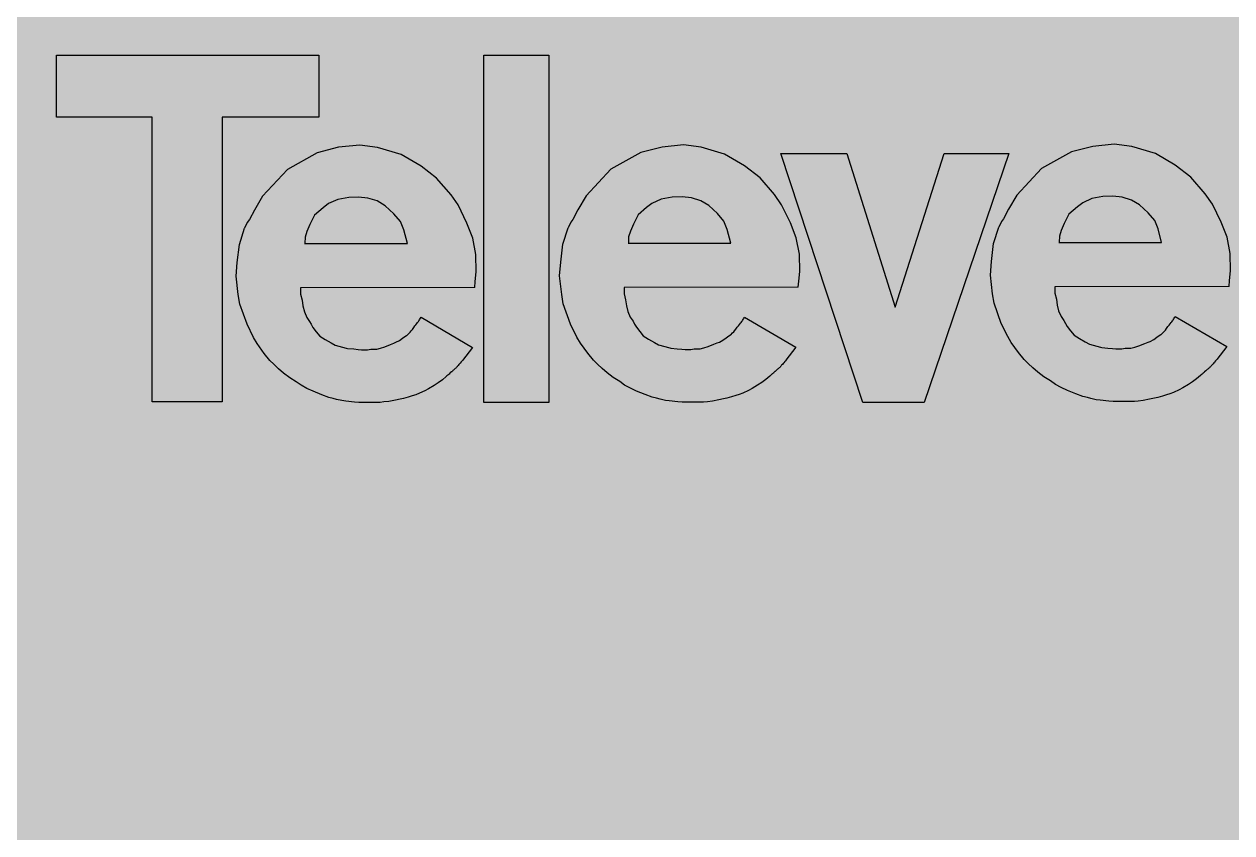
# Model space of a CAD drawing. Header units: millimetres. Extents: x 8076 to 10926, y 4783 to 8520.
# Drawn here: x 8582.6 to 8720.6, y 6183.9 to 6276.4 of the extents above; entities that cross this region are included whole.
import ezdxf

# ---------------------------------------------------------------- set-up
doc = ezdxf.new("R2010")
doc.units = ezdxf.units.MM

# ---------------------------------------------------------------- blocks, each defined once
blk = doc.blocks.new('747701')
at = {"linetype": 'Continuous', "true_color": 0xffa200}
h = blk.add_hatch(color=40, dxfattribs=at)
h.dxf.hatch_style = 1
edge = h.paths.add_edge_path(flags=17)
edge.add_spline(control_points=[(22.29795847482672, 111.4097741576305), (20.91423759124005, 111.3940860716521), (19.53085281884152, 111.371563397779), (15.48228544449114, 111.2815135533803), (12.8176566789524, 111.1888294176011), (8.823850627602383, 110.964291295984), (7.493105082818261, 110.875192285596), (4.833087134691709, 110.662576999849), (3.503082760777829, 110.5355835707682), (0.8540780294209753, 110.2656547433747), (-0.4648784410514963, 110.1282902816363), (-2.879016672417492, 109.8709904969851), (-3.973637219176226, 109.7514877577295), (-5.620476504653197, 109.5646850483265), (-6.170240891461731, 109.5011593613435), (-6.996654465476695, 109.4035797495342), (-7.272420148923743, 109.3706713647778), (-7.717323095544232, 109.316974796619), (-7.88523707706463, 109.2971910555618), (-8.05486476093985, 109.2763341873439)], knot_values=[7.241987234717627, 7.241987234717627, 7.241987234717627, 7.241987234717627, 11.38643229339518, 11.38643229339518, 19.36972215599192, 19.36972215599192, 23.36136708729029, 23.36136708729029, 27.35301201858866, 27.35301201858866, 31.34465694988703, 31.34465694988703, 34.65383162392254, 34.65383162392254, 36.30841896094029, 36.30841896094029, 37.13571262944916, 37.13571262944916, 37.64148139563903, 37.64148139563903, 37.64148139563903, 37.64148139563903], degree=3, periodic=0)
edge.add_line((-8.054864760910691, 109.2763341873472), (-7.402769525173298, 89.71348674261264))
edge.add_arc((24.81582937197177, -167.7279219061409), 259.4496425165193, 90.55604486067841, 97.13343596049862, ccw=False)
edge.add_line((22.29795847482671, 91.7095027806127), (22.29795847482671, 111.4097741576305))
edge = h.paths.add_edge_path()
edge.add_spline(control_points=[(-8.05486476093985, 109.2763341873439), (-8.145777140272306, 109.2651558969152), (-8.237181772157957, 109.2536693559999), (-8.329478545117446, 109.2416186908548)], knot_values=[6.970919205750215, 6.970919205750215, 6.970919205750215, 6.970919205750215, 7.241987234717623, 7.241987234717623, 7.241987234717623, 7.241987234717623], degree=3, periodic=0)
edge.add_spline(control_points=[(-8.329478545117446, 109.2416186908548), (-8.346658758518924, 109.239375568022), (-8.363869883244544, 109.2371128991471), (-8.516330826708717, 109.2169210748208), (-8.653348930529473, 109.1970693428717), (-8.79145377554189, 109.1727352810227)], knot_values=[6.524826181526256, 6.524826181526256, 6.524826181526256, 6.524826181526256, 6.575283054877857, 6.575283054877857, 6.970919205750216, 6.970919205750216, 6.970919205750216, 6.970919205750216], degree=3, periodic=0)
edge.add_spline(control_points=[(-8.79145377554189, 109.1727352810227), (-8.886706061722958, 109.1559518363652), (-8.982475310492688, 109.1370361481836), (-9.093119315807439, 109.1118311418843), (-9.107728581147546, 109.1084292335008), (-9.12235103770977, 109.1049483400502)], knot_values=[6.210496283883717, 6.210496283883717, 6.210496283883717, 6.210496283883717, 6.483370474959942, 6.483370474959942, 6.524826181526256, 6.524826181526256, 6.524826181526256, 6.524826181526256], degree=3, periodic=0)
edge.add_spline(control_points=[(-9.12235103770977, 109.1049483400502), (-9.237473234896315, 109.0775433619267), (-9.353413072767006, 109.0452425975263), (-9.468374211196137, 109.0074293967123)], knot_values=[5.884116649550291, 5.884116649550291, 5.884116649550291, 5.884116649550291, 6.210496283883716, 6.210496283883716, 6.210496283883716, 6.210496283883716], degree=3, periodic=0)
edge.add_spline(control_points=[(-9.468374211196137, 109.0074293967123), (-9.46837486436878, 109.0074291818697), (-9.468375517541393, 109.007428967027), (-9.468376170713974, 109.007428752184)], knot_values=[5.88411479516496, 5.88411479516496, 5.88411479516496, 5.88411479516496, 5.884116649550291, 5.884116649550291, 5.884116649550291, 5.884116649550291], degree=3, periodic=0)
edge.add_spline(control_points=[(-9.468376170713974, 109.007428752184), (-9.548472816938474, 108.9810831895022), (-9.628094368113006, 108.952061722967), (-9.706633279133948, 108.9201557936503)], knot_values=[5.656716937138535, 5.656716937138535, 5.656716937138535, 5.656716937138535, 5.884114795164959, 5.884114795164959, 5.884114795164959, 5.884114795164959], degree=3, periodic=0)
edge.add_spline(control_points=[(-9.706633279133948, 108.9201557936503), (-9.731941175277957, 108.9098746230174), (-9.757136655851934, 108.8992939451783), (-9.94796629848377, 108.816398232014), (-10.10783832112002, 108.7327480513274), (-10.26134263636608, 108.6397315754955)], knot_values=[5.098793152769496, 5.098793152769496, 5.098793152769496, 5.098793152769496, 5.172068441406588, 5.172068441406588, 5.656716937138535, 5.656716937138535, 5.656716937138535, 5.656716937138535], degree=3, periodic=0)
edge.add_spline(control_points=[(-10.26134263636608, 108.6397315754955), (-10.33293535289665, 108.5963497189253), (-10.4031429742903, 108.5509305184475), (-10.47191753330476, 108.5037048029832)], knot_values=[4.872758449339228, 4.872758449339228, 4.872758449339228, 4.872758449339228, 5.098793152769498, 5.098793152769498, 5.098793152769498, 5.098793152769498], degree=3, periodic=0)
edge.add_spline(control_points=[(-10.47191753330476, 108.5037048029832), (-10.54134621582446, 108.4560299177826), (-10.6093144462539, 108.4065139901916), (-10.70553262307636, 108.3325034492225), (-10.73497716225608, 108.3093044788912), (-10.76410907682256, 108.2858075793742)], knot_values=[4.542394018582452, 4.542394018582452, 4.542394018582452, 4.542394018582452, 4.770578566586527, 4.770578566586527, 4.872758449339227, 4.872758449339227, 4.872758449339227, 4.872758449339227], degree=3, periodic=0)
edge.add_spline(control_points=[(-10.76410907682256, 108.2858075793742), (-10.86163883863981, 108.2071430958536), (-10.95566463804004, 108.1251393593586), (-11.04628342318666, 108.0401713080915)], knot_values=[4.200309408776225, 4.200309408776225, 4.200309408776225, 4.200309408776225, 4.542394018582452, 4.542394018582452, 4.542394018582452, 4.542394018582452], degree=3, periodic=0)
edge.add_spline(control_points=[(-11.04628342318666, 108.0401713080915), (-11.13385327075969, 107.9580620711821), (-11.21824151035668, 107.8731846370125), (-11.29953563001226, 107.7858773575977)], knot_values=[3.869734494432131, 3.869734494432131, 3.869734494432131, 3.869734494432131, 4.200309408776225, 4.200309408776225, 4.200309408776225, 4.200309408776225], degree=3, periodic=0)
edge.add_spline(control_points=[(-11.29953563001226, 107.7858773575977), (-11.40929498930576, 107.667999322989), (-11.51341405116614, 107.5456919029139), (-11.61317031865544, 107.4184328304636), (-11.61423187683144, 107.4170773834051), (-11.61529281629832, 107.4157215097168)], knot_values=[3.4186048478958, 3.4186048478958, 3.4186048478958, 3.4186048478958, 3.864930989941936, 3.864930989941936, 3.869734494432131, 3.869734494432131, 3.869734494432131, 3.869734494432131], degree=3, periodic=0)
edge.add_spline(control_points=[(-11.61529281629832, 107.4157215097168), (-11.68968090375233, 107.3206540212779), (-11.76102732118503, 107.2234891543337), (-11.82948187540113, 107.1245027943151)], knot_values=[3.081805696522451, 3.081805696522451, 3.081805696522451, 3.081805696522451, 3.4186048478958, 3.4186048478958, 3.4186048478958, 3.4186048478958], degree=3, periodic=0)
edge.add_spline(control_points=[(-11.82948187540113, 107.1245027943151), (-11.91494160175569, 107.0009266884314), (-11.99589423998544, 106.8745117104468), (-12.0726312702472, 106.7457946525903)], knot_values=[2.661340416419136, 2.661340416419136, 2.661340416419136, 2.661340416419136, 3.081805696522451, 3.081805696522451, 3.081805696522451, 3.081805696522451], degree=3, periodic=0)
edge.add_spline(control_points=[(-12.0726312702472, 106.7457946525903), (-12.0909480232254, 106.715070521818), (-12.10902459046444, 106.6842152292395), (-12.17402734458796, 106.5713401543555), (-12.21986885042655, 106.4883173896415), (-12.26403605126925, 106.4040648752974)], knot_values=[2.295659635169941, 2.295659635169941, 2.295659635169941, 2.295659635169941, 2.396022636517375, 2.396022636517375, 2.661340416419135, 2.661340416419135, 2.661340416419135, 2.661340416419135], degree=3, periodic=0)
edge.add_spline(control_points=[(-12.26403605126925, 106.4040648752974), (-12.32218419534215, 106.2931425789075), (-12.37743027841752, 106.1800887661886), (-12.42896785081744, 106.0646686106122)], knot_values=[1.946356618531548, 1.946356618531548, 1.946356618531548, 1.946356618531548, 2.295659635169942, 2.295659635169942, 2.295659635169942, 2.295659635169942], degree=3, periodic=0)
edge.add_spline(control_points=[(-12.42896785081744, 106.0646686106122), (-12.46553075598354, 105.9827847343238), (-12.50022713959408, 105.8997098597242), (-12.54262899235962, 105.789802819314), (-12.55228408951916, 105.764135981869), (-12.56172309944584, 105.7383602400345)], knot_values=[1.623461906240871, 1.623461906240871, 1.623461906240871, 1.623461906240871, 1.87127204701501, 1.87127204701501, 1.946356618531548, 1.946356618531548, 1.946356618531548, 1.946356618531548], degree=3, periodic=0)
edge.add_spline(control_points=[(-12.56172309944584, 105.7383602400345), (-12.5951108438089, 105.6471860717879), (-12.62579493871845, 105.5546493089594), (-12.65327807792166, 105.4607771455716)], knot_values=[1.357872135822327, 1.357872135822327, 1.357872135822327, 1.357872135822327, 1.623461906240871, 1.623461906240871, 1.623461906240871, 1.623461906240871], degree=3, periodic=0)
edge.add_spline(control_points=[(-12.65327807792166, 105.4607771455716), (-12.67756720446334, 105.3778145393565), (-12.69935615383968, 105.2938088890348), (-12.72293416038769, 105.1879875644776), (-12.72736838891973, 105.1671602739518), (-12.73161293511814, 105.1463085415142)], knot_values=[1.065754139086438, 1.065754139086438, 1.065754139086438, 1.065754139086438, 1.300477818000097, 1.300477818000097, 1.357872135822327, 1.357872135822327, 1.357872135822327, 1.357872135822327], degree=3, periodic=0)
edge.add_spline(control_points=[(-12.73161293511814, 105.1463085415142), (-12.75416982513656, 105.0354956976196), (-12.77136970094529, 104.9239925645115), (-12.78450526935951, 104.8135171166205)], knot_values=[0.7607421886258994, 0.7607421886258994, 0.7607421886258994, 0.7607421886258994, 1.065754139086437, 1.065754139086437, 1.065754139086437, 1.065754139086437], degree=3, periodic=0)
edge.add_spline(control_points=[(-12.78450526935951, 104.8135171166205), (-12.79367791893364, 104.7363714204395), (-12.80086868369074, 104.6597268560702), (-12.81054684122227, 104.5302778059246), (-12.81387234366926, 104.4767471361075), (-12.81668866574126, 104.4236045942256)], knot_values=[0.395838121016814, 0.395838121016814, 0.395838121016814, 0.395838121016814, 0.6088298735827877, 0.6088298735827877, 0.7607421886258994, 0.7607421886258994, 0.7607421886258994, 0.7607421886258994], degree=3, periodic=0)
edge.add_spline(control_points=[(-12.81668866574126, 104.4236045942256), (-12.82402715990375, 104.2851310022812), (-12.8279084825583, 104.1492926745862), (-12.83177206084986, 104.016588203907)], knot_values=[0, 0, 0, 0, 0.3958381210168141, 0.3958381210168141, 0.3958381210168141, 0.3958381210168141], degree=3, periodic=0)
edge.add_spline(control_points=[(-12.83177206084986, 104.016588203907), (-12.8384957479584, 103.7856459862467), (-12.84041741301712, 103.3662294266128), (-13.07145748717346, 103.3662294266128)], knot_values=[0, 0, 0, 0, 0.6931202224690433, 0.6931202224690433, 0.6931202224690433, 0.6931202224690433], degree=3, periodic=0)
edge.add_line((-13.07145748717346, 103.3662294266128), (-43.02668471144034, 103.3662294266128))
edge.add_arc((-43.02668471143946, 103.8662294266128), 0.4999999999999982, 192.1588679799958, 269.99999999989905, ccw=False)
edge.add_arc((-55.78956961683321, 101.1163851869289), 12.5557602019511, 12.15886798001655, 88.16270613430257)
edge.add_line((-55.38701522117344, 113.6656905146128), (-55.38701522117344, 83.16655081861272))
edge.add_line((-55.38701522117344, 83.16655081861272), (-55.38701522117344, 52.66741112261268))
edge.add_arc((-55.78956961683409, 65.21671645029649), 12.5557602019511, 271.8372938657015, 347.8411320199844)
edge.add_arc((-43.02668471144034, 62.46687221061263), 0.5000000000000026, 90, 167.8411320199826, ccw=False)
edge.add_line((-43.02668471144034, 62.96687221061263), (-13.08194114517323, 62.96687221061266))
edge.add_arc((-13.08194114517323, 62.71687221061266), 0.25, 0, 90, ccw=False)
edge.add_line((-12.83194114517323, 62.71687221061266), (-12.83194114517346, 18.09641157156534))
edge.add_arc((-11.03552543792102, 17.89681289109006), 1.807470339040378, 173.6599048115054, 263.6601078271161)
edge.add_line((-11.23511775317173, 16.10039647661273), (55.59152213282675, 16.10039647661269))
edge.add_line((55.59152213282675, 16.10039647661269), (55.59152213282675, 16.3399241346127))
edge.add_line((55.59152213282675, 16.3399241346127), (-11.23511775317242, 16.33992413461274))
edge.add_arc((-10.85705256742563, 17.88051863153406), 1.586305357936487, 186.6355978174924, 256.2119651503275, ccw=False)
edge.add_line((-12.43273152517327, 17.69721421061271), (-11.95368752517356, 17.69721421061271))
edge.add_line((-11.95368752517356, 17.69721421061271), (-11.87384182917343, 17.61737417261273))
edge.add_line((-11.87384182917343, 17.61737417261273), (-11.71416552517327, 17.61737417261273))
edge.add_line((-11.71416552517327, 17.61737417261273), (-11.63432548717332, 17.53752847661272))
edge.add_line((-11.63432548717332, 17.53752847661272), (-10.75607752517339, 17.53752847661274))
edge.add_line((-10.75607752517339, 17.53752847661274), (-10.67623748717324, 17.45768843861272))
edge.add_line((-10.67623748717324, 17.45768843861272), (-8.839907183173375, 17.45768843861271))
edge.add_line((-8.839907183173375, 17.45768843861271), (-8.680221449173379, 17.37784651461274))
edge.add_line((-8.680221449173379, 17.37784651461274), (-7.801973487173198, 17.37784651461274))
edge.add_line((-7.801973487173198, 17.37784651461274), (-7.402769525161215, 89.71348674225023))
edge.add_line((-7.402769525161215, 89.71348674225023), (-8.054864760910702, 109.2763341873476))
edge = h.paths.add_edge_path()
edge.add_spline(control_points=[(56.38992439882667, 109.3306468956756), (56.29175171671123, 109.3500409222981), (56.19359386985288, 109.3688293407492), (55.32591594417238, 109.5303734608665), (54.5550857010179, 109.6398878439725), (52.29595627829997, 109.9013281646963), (50.81020790132163, 109.9990648374519), (48.13518643351142, 110.2055120463827), (46.93988946022102, 110.3025560844566), (44.4785134419418, 110.5068628274878), (43.21242578736121, 110.6143905487988), (40.67934426298677, 110.8281455314305), (39.41289838987097, 110.9370545733793), (36.87230249503602, 111.1307245191036), (35.59882157589129, 111.2090074130344), (32.74550369376664, 111.3401554873486), (31.16454327484519, 111.3847818734558), (27.676632592906, 111.4389937826324), (25.76963270292424, 111.4394657546324), (23.34167684761384, 111.420634850482), (22.8197937598464, 111.4156905219168), (22.29795847482672, 111.4097741576305)], knot_values=[37.64148139563903, 37.64148139563903, 37.64148139563903, 37.64148139563903, 37.93546326224994, 37.93546326224994, 40.24173540094654, 40.24173540094654, 44.69675848509678, 44.69675848509678, 48.29677886815042, 48.29677886815042, 52.10954257120196, 52.10954257120196, 55.92230627425349, 55.92230627425349, 59.73506997730503, 59.73506997730503, 64.46740377273697, 64.46740377273697, 70.17482131675965, 70.17482131675965, 71.73779380210476, 71.73779380210476, 71.73779380210476, 71.73779380210476], degree=3, periodic=0)
edge.add_line((22.29795847482671, 111.4097741576305), (22.29795847482671, 91.70950278061264))
edge.add_arc((24.81582937197178, -167.727921906141), 259.4496425165193, 83.00998155469739, 90.55604486067841, ccw=False)
edge.add_line((56.38992439882179, 89.7933267806132), (56.38992439882666, 109.3306468956756))
edge = h.paths.add_edge_path()
edge.add_spline(control_points=[(52.39789043682674, 17.37784651461274), (53.12672060027288, 23.88009785688922), (54.71561649607955, 38.05541741610809), (55.93134312767849, 57.88218046182387), (56.4175118272381, 75.52445737861295), (56.49514487135696, 85.45659339414458), (56.38992439882657, 89.79332678061259)], knot_values=[0, 0, 0, 0, 19.62692706172081, 42.78794350142228, 59.56132079720447, 72.57534977820467, 72.57534977820467, 72.57534977820467, 72.57534977820467], degree=3, periodic=0)
edge.add_arc((24.81582937197103, -167.727921906141), 259.4496425165193, 83.0099815546962, 90.55604486067824)
edge.add_arc((24.81582937197178, -167.727921906141), 259.4496425165193, 90.5560448606784, 97.13343596049549)
edge.add_line((-7.402769525159208, 89.71348674261435), (-7.801973487173198, 17.37784651461276))
edge.add_line((-7.801973487173198, 17.37784651461276), (52.39789043682674, 17.37784651461274))
edge = h.paths.add_edge_path()
edge.add_spline(control_points=[(64.74975268901765, 55.94406186569478), (64.76575314588958, 56.26339815939086), (64.78140886763629, 56.58274673720886), (64.97332355590049, 60.58541170339099), (65.10713210864981, 64.27022714894365), (65.29685141505513, 70.82900103584008), (65.36698871086253, 73.70259560425377), (65.46445498754576, 79.45257780886969), (65.48931204870439, 82.32861638936505), (65.46422552593778, 86.67482297646578), (65.44466938035785, 88.14484179895157), (65.41241205839, 89.61429485072401)], knot_values=[38.67428484795831, 38.67428484795831, 38.67428484795831, 38.67428484795831, 39.63267095754308, 39.63267095754308, 50.68613412014133, 50.68613412014133, 59.30468373543507, 59.30468373543507, 67.92323335072881, 67.92323335072881, 72.32562954888849, 72.32562954888849, 72.32562954888849, 72.32562954888849], degree=3, periodic=0)
edge.add_arc((57.90689643682492, -61.19541876610603), 150.9963658037366, 87.15084765552756, 90.57562681790628)
edge.add_spline(control_points=[(56.38992439882657, 89.79332678061259), (56.49514487135696, 85.45659339414458), (56.41751182723807, 75.52445737861295), (55.93134312767852, 57.88218046182386), (54.71561649607955, 38.0554174161081), (53.12672060027288, 23.88009785688922), (52.39789043682674, 17.37784651461274)], knot_values=[0, 0, 0, 0, 13.01402898100019, 29.78740627678239, 52.94842271648386, 72.57534977820467, 72.57534977820467, 72.57534977820467, 72.57534977820467], degree=3, periodic=0)
edge.add_line((52.39789043682674, 17.37784651461274), (-7.8019734871732, 17.37784651461276))
edge.add_line((-7.801973487173198, 17.37784651461276), (-8.68022144917338, 17.37784651461277))
edge.add_line((-8.68022144917338, 17.37784651461277), (-8.839907183173379, 17.45768843861271))
edge.add_line((-8.839907183173379, 17.45768843861271), (-10.67623748717323, 17.45768843861271))
edge.add_line((-10.67623748717323, 17.45768843861271), (-10.75607752517339, 17.53752847661275))
edge.add_line((-10.75607752517339, 17.53752847661275), (-11.63432548717331, 17.53752847661271))
edge.add_line((-11.63432548717331, 17.53752847661271), (-11.71416552517325, 17.61737417261271))
edge.add_line((-11.71416552517325, 17.61737417261271), (-11.87384182917344, 17.61737417261274))
edge.add_line((-11.87384182917344, 17.61737417261274), (-11.95368752517356, 17.69721421061271))
edge.add_line((-11.95368752517356, 17.69721421061271), (-12.43273152517327, 17.69721421061271))
edge.add_arc((-10.85705256742563, 17.88051863153406), 1.586305357936485, 186.6355978174924, 256.2119651503276)
edge.add_line((-11.23511775317242, 16.33992413461274), (55.59152213282676, 16.33992413461269))
edge.add_line((55.59152213282675, 16.33992413461269), (55.59152213282676, 16.10039647661267))
edge.add_line((55.59152213282676, 16.10039647661267), (59.42387036082629, 16.10039647661267))
edge.add_arc((59.38149237961501, 18.023939539796), 1.924009825653786, 271.2620911827418, 342.8839652534274)
edge.add_spline(control_points=[(61.22028913285237, 17.45768843869661), (61.66358299912588, 21.07249655191342), (62.10996500191698, 24.7371365279072), (63.15758543448703, 34.21388961436894), (63.70038052706957, 40.03214025147444), (64.37442451019236, 49.21802245716311), (64.58121326279888, 52.5803606825856), (64.74975268901765, 55.94406186569478)], knot_values=[0, 0, 0, 0, 11.07061642243587, 11.07061642243587, 28.57920779494484, 28.57920779494484, 38.67428484795831, 38.67428484795831, 38.67428484795831, 38.67428484795831], degree=3, periodic=0)
at = {"true_color": 0x000000}
h = blk.add_hatch(color=18, dxfattribs=at)
h.dxf.hatch_style = 1
h.paths.add_polyline_path([(12.18116655462429, 65.48835779785034), (3.793723893063881, 65.48602888858666), (3.797576284996828, 63.50902629307409), (6.858946844110619, 63.50962197103884), (6.85288252399462, 54.40469492164672), (9.087366420640226, 54.40701381086555), (9.08938093793883, 63.51064845181669), (12.18114578640584, 63.50832424404494)])
h.paths.add_polyline_path([(14.8128426506857, 62.3108094304918), (14.05981816114385, 62.5359491082853), (13.4934480450526, 62.6131425902125), (12.81122241604967, 62.54238455772222), (12.12899678704675, 62.36227175177718), (11.17645201202582, 61.83480423281677), (10.38481940229103, 60.97927771204674), (10.12113570242752, 60.53349785251378), (9.961459246208332, 60.22798419794721), (9.892581445979797, 60.13411173301545), (9.80993431617178, 59.9560625257328), (9.640912161143357, 59.43321151099666), (9.57518074618121, 58.85738238729867), (9.538462533967536, 58.42111210098325), (9.6080672218816, 57.82982726152944), (9.653923450707904, 57.52372856610481), (9.88731670231736, 56.88074207046878), (10.0906998766374, 56.46234212308745), (10.20690844928175, 56.2674171463302), (10.4354107851799, 55.94902195578223), (10.61753768676281, 55.72625435274019), (10.74446266071023, 55.60264585656583), (10.89654833267432, 55.4616829211232), (11.05641170286991, 55.3169916798497), (11.24970152247501, 55.17178453891037), (11.46055087173426, 55.04413394226223), (11.6172990089929, 54.93076897965379), (11.80069277197045, 54.82691890881754), (12.0001822133968, 54.73964131234423), (12.27367858873219, 54.63103659247469), (12.49681755929411, 54.54242867085186), (12.63935501493795, 54.50569956649249), (12.74810779675398, 54.47767610939729), (12.91888486633836, 54.43988778852809), (13.04521794602704, 54.42075695247311), (13.31939998088601, 54.38894136690852), (13.46043696003461, 54.38510669001234), (13.77165911451053, 54.38510669001234), (14.01125167966281, 54.38468120575217), (14.14187520248545, 54.38325022210271), (14.2642812828821, 54.39706279772737), (14.42231704975555, 54.41489590678756), (14.62861078278826, 54.45646387578823), (14.78071421500024, 54.48722823104074), (14.88776400281179, 54.50888006133837), (15.03560257387291, 54.55346549326618), (15.1707091359346, 54.59079025765665), (15.27797808044791, 54.63133443145708), (15.39479931557116, 54.67548906057091), (15.57270222625207, 54.75182099262447), (15.69104758373001, 54.82126528670872), (15.86904160961652, 54.92571103550971), (15.99750343181224, 55.00919104738353), (16.13174920315925, 55.110243559209), (16.25645533664607, 55.21322374258003), (16.27836768705146, 55.23274334563878), (16.30252089749352, 55.25425911513408), (16.32577629456087, 55.2749751091434), (16.34337736065192, 55.29065420413556), (16.37015173342138, 55.31453538418613), (16.38541249299601, 55.32785038617991), (16.42931625326231, 55.36615638612874), (16.44976256543659, 55.38457985460072), (16.47030744471532, 55.40253913695206), (16.50605511102619, 55.43399949418109), (16.52285631423891, 55.44899817161274), (16.53892984705173, 55.46334724714025), (16.57440303522843, 55.49455689878584), (16.5861163110706, 55.50689594233503), (16.60012773540888, 55.52363799128435), (16.63564711372053, 55.5641006457824), (16.65979157002051, 55.59211512112252), (16.6802171139747, 55.61581459442206), (16.70518022865641, 55.64221661323668), (16.73624977039491, 55.67990847968615), (16.75991515660365, 55.70861803015094), (16.78289519156471, 55.73828492020074), (16.80628020680969, 55.76863790362113), (17.05913328016176, 56.09662776423935), (17.09294394163333, 56.14050051003045), (15.44921205086232, 57.10496163854884), (15.43459122427956, 57.08071435426285), (15.41542215761094, 57.04877112342085), (15.3858246905907, 56.99784362207564), (15.3706391221008, 56.97499389676897), (15.33926509642173, 56.93554976175127), (15.3162201061696, 56.90580905599454), (15.28569929331431, 56.86714493279874), (15.25550686686573, 56.82889681334917), (15.21427184571201, 56.77665980559233), (15.171296786121, 56.72069438106604), (15.13109484748743, 56.66834032771927), (15.1039196321721, 56.632950674367), (15.06726372461728, 56.5970876697757), (15.00749278867366, 56.53558391994737), (14.98323550820798, 56.52138870131254), (14.90076490826711, 56.47092626803861), (14.85987228391843, 56.43967444911866), (14.7588556638952, 56.36875686003049), (14.64699803325308, 56.30504591060151), (14.57724796780133, 56.27740007078751), (14.47260729346137, 56.23653230758405), (14.28739631127252, 56.16080674635445), (14.15149946646879, 56.11512569245655), (14.03165645539853, 56.08980937896733), (13.87772241189034, 56.08980937896734), (13.84404674384736, 56.08500140682594), (13.73580278340921, 56.0633655321888), (13.54938724448461, 56.06456752522414), (13.44234784078401, 56.07778944861384), (13.2956203694705, 56.09341535807339), (13.09837420403457, 56.11264724663982), (13.05868613642344, 56.12346518395882), (12.70120277283894, 56.21398696034099), (12.57252288433915, 56.28971252157055), (12.38128911847129, 56.39669522027385), (12.2117166056228, 56.50607658649405), (12.09992127963947, 56.64513016131836), (11.9910335043948, 56.78313598115232), (11.93519814606188, 56.88139625251922), (11.88543749195432, 56.96995016419742), (11.79558378995329, 57.10203643425854), (11.71986286137538, 57.27718171146429), (11.67118215468595, 57.46854325754142), (11.64658219859678, 57.65231522812514), (11.59673847161189, 57.84724552343616), (11.59742382285705, 58.04545736610368), (17.16808336006525, 58.05566898835122), (17.18417873023738, 58.24868460449019), (17.21636947058164, 58.55831481927571), (17.2042927508975, 59.11323139157911), (17.10371226348422, 59.63598667235669), (16.9146176242343, 60.11852305342808), (16.63297979854708, 60.69756990184495), (16.40899455040566, 61.02430458389434), (15.94559326697916, 61.55177210285476), (15.45001162731588, 61.93772355683374)])
h.paths.add_polyline_path([(13.13679541025281, 60.93970767583706), (13.45507875938394, 60.9453878907122), (13.75063129218844, 60.91698681633653), (14.05186393304686, 60.82609805977974), (14.30763494125028, 60.6727216210427), (14.58044627361718, 60.41709599599776), (14.79074526505638, 60.1671505858288), (14.89874000685755, 59.90016453103357), (15.01241485671436, 59.46276139287592), (11.73843855706651, 59.46842223732544), (11.74428628759735, 59.66725976549002), (11.80112890458037, 59.85471749347873), (11.89774266205353, 60.07058161439687), (12.04551892845577, 60.3716489584429), (12.31834064493363, 60.61023393886159), (12.48884772766252, 60.74088951809809), (12.78440026046529, 60.87153977878167)], flags=16)
h.paths.add_polyline_path([(19.53960635359162, 65.48880455632391), (17.45716659246976, 65.48891092738917), (17.45716659246976, 54.381197553371), (19.53960635359162, 54.381197553371)])
h.paths.add_polyline_path([(25.15438797329043, 62.3196754587666), (24.40136348374858, 62.5448151365601), (23.83499336765733, 62.62200861848729), (23.1527677386544, 62.55125058599701), (22.47054210965148, 62.37113778005197), (21.51799733463054, 61.84367026109155), (20.72636472489576, 60.98814374032153), (20.46268102503221, 60.54236388078856), (20.30300456881306, 60.23685022622201), (20.23412676858453, 60.14297776129026), (20.1514796387765, 59.9649285540076), (19.98245748374808, 59.44207753927145), (19.91672606878593, 58.86624841557342), (19.88000785657226, 58.42997812925803), (19.94961254448634, 57.83869328980421), (19.99546877331263, 57.5325945943796), (20.22886202492208, 56.88960809874358), (20.43224519924213, 56.47120815136224), (20.54845377188648, 56.27628317460498), (20.77695610778463, 55.95788798405701), (20.95908300936755, 55.73512038101498), (21.08600798331491, 55.61151188484065), (21.23809365527899, 55.47054894939805), (21.39795702547464, 55.3258577081245), (21.59124684507974, 55.18065056718515), (21.80209619433898, 55.05299997053703), (21.95884433159763, 54.93963500792858), (22.14223809457518, 54.83578493709232), (22.34172753600155, 54.74850734061902), (22.61522391133692, 54.63990262074949), (22.83836288189884, 54.55129469912666), (22.98090033754267, 54.51456559476728), (23.08965311935878, 54.48654213767207), (23.26043018894307, 54.44875381680288), (23.38676326863181, 54.4296229807479), (23.66094530349075, 54.39780739518331), (23.80198228263926, 54.39397271828713), (24.11320443711559, 54.39397271828713), (24.35279700226769, 54.39354723402696), (24.48342052509017, 54.39211625037751), (24.60582660548682, 54.40592882600216), (24.76386237236024, 54.42376193506235), (24.97015610539299, 54.46532990406303), (25.12225953760497, 54.49609425931553), (25.22930932541651, 54.51774608961316), (25.3771478964775, 54.56233152154097), (25.51225445853929, 54.59965628593142), (25.61952340305263, 54.64020045973187), (25.73634463817581, 54.6843550888457), (25.91424754885681, 54.76068702089928), (26.03259290633473, 54.83013131498351), (26.21058693222123, 54.9345770637845), (26.33904875441696, 55.0180570756583), (26.47329452576396, 55.11910958748375), (26.5980006592508, 55.2220897708548), (26.61991300965619, 55.24160937391358), (26.64406622009824, 55.26312514340887), (26.6673216171656, 55.28384113741819), (26.68492268325664, 55.29952023241035), (26.71169705602628, 55.32340141246114), (26.72695781560073, 55.33671641445471), (26.77086157586678, 55.37502241440325), (26.79130788804125, 55.39344588287546), (26.81185276731978, 55.4114051652269), (26.84760043360556, 55.4428655224331), (26.86440163684363, 55.45786419988754), (26.88047516965652, 55.47221327541503), (26.9159483578335, 55.50342292706102), (26.92766163367533, 55.5157619706098), (26.94167305801367, 55.53250401955931), (26.97719243632164, 55.57296667405276), (27.00133689262524, 55.60098114939731), (27.02176243657941, 55.62468062269683), (27.04672555126116, 55.65108264151148), (27.07779509299964, 55.68877450796095), (27.10146047920843, 55.71748405842573), (27.12444051417006, 55.74715094847601), (27.14782552941441, 55.77750393189592), (27.40067860276649, 56.10549379251415), (27.43448926423805, 56.14936653830524), (25.79075737346704, 57.11382766682362), (25.77613654688401, 57.08958038253778), (25.75696748021571, 57.0576371516957), (25.72737001319535, 57.0067096503503), (25.71218444470554, 56.98385992504374), (25.68081041902777, 56.94441579002779), (25.65776542877434, 56.91467508426926), (25.62724461591903, 56.87601096107354), (25.59705218947045, 56.83776284162396), (25.5558171683168, 56.78552583386713), (25.51284210872573, 56.72956040934083), (25.47264017009216, 56.67720635599407), (25.44546495477683, 56.64181670264179), (25.40880904722195, 56.60595369805046), (25.34903811127837, 56.54444994822217), (25.32478083081261, 56.53025472958723), (25.24231023087183, 56.47979229631339), (25.20141760652308, 56.44854047739346), (25.10040098649994, 56.3776228883053), (24.98854335585779, 56.31391193887629), (24.91879329040579, 56.28626609906222), (24.81415261606594, 56.24539833585884), (24.62894163387732, 56.16967277462925), (24.49304478907349, 56.12399172073134), (24.37320177800326, 56.09867540724213), (24.21926773449507, 56.09867540724213), (24.18559206645209, 56.09386743510073), (24.07734810601393, 56.07223156046359), (23.89093256708933, 56.07343355349894), (23.78389316338886, 56.08665547688863), (23.6371656920753, 56.10228138634817), (23.43991952663929, 56.12151327491462), (23.40023145902817, 56.13233121223363), (23.04274809544367, 56.22285298861578), (22.91406820694387, 56.29857854984535), (22.722834441076, 56.40556124854864), (22.55326192822753, 56.51494261476883), (22.44146660224412, 56.65399618959326), (22.33257882699953, 56.79200200942712), (22.2767434686667, 56.89026228079402), (22.22698281455905, 56.97881619247219), (22.13712911255802, 57.11090246253332), (22.06140818398011, 57.28604773973908), (22.01272747729067, 57.47740928581619), (21.98812752120151, 57.66118125639993), (21.93828379421661, 57.85611155171096), (21.93896914546178, 58.05432339437847), (27.50962868266998, 58.06453501662602), (27.52572405284211, 58.2575506327651), (27.55791479318637, 58.5671808475505), (27.54583807350222, 59.1220974198539), (27.44525758608894, 59.64485270063146), (27.25616294683904, 60.12738908170282), (26.9745251211518, 60.70643593011976), (26.75053987301041, 61.03317061216912), (26.28713858958389, 61.56063813112954), (25.7915569499206, 61.94658958510853)])
h.paths.add_polyline_path([(24.09217661479317, 60.92585284461132), (24.39340925565159, 60.83496408805453), (24.64918026385501, 60.68158764931749), (24.92199159622191, 60.42596202427255), (25.1322905876611, 60.1760166141036), (25.24028532946227, 59.90903055930838), (25.35396017931909, 59.47162742115071), (22.07998387967123, 59.47728826560023), (22.08583161020207, 59.6761257937648), (22.14267422718509, 59.86358352175352), (22.23928798465827, 60.07944764267167), (22.38706425106049, 60.38051498671769), (22.65988596753834, 60.61909996713637), (22.83039305026724, 60.74975554637288), (23.12594558307001, 60.88040580705647), (23.47834073285753, 60.94857370411185), (23.79662408198867, 60.95425391898699)], flags=16)
h.paths.add_polyline_path([(29.05927015464614, 62.3470660080249), (26.94936442313335, 62.3470660080249), (29.57410393385543, 54.38012852416723), (31.53809215461756, 54.38192087661355), (34.23613309633842, 62.34718833474977), (32.17487691918566, 62.34711919355753), (30.60524603586699, 57.42518109286236)])
h.paths.add_polyline_path([(39.56295296748952, 61.96802335472186), (38.92578399085937, 62.34110922837992), (38.17275950131751, 62.56624890617342), (37.60638938522627, 62.64344238810062), (36.92416375622334, 62.57268435561033), (36.24193812722041, 62.3925715496653), (35.28939335219948, 61.86510403070488), (34.49776074246469, 61.00957750993487), (34.23407704260121, 60.56379765040186), (34.07440058638198, 60.2582839958353), (34.00552278615346, 60.16441153090355), (33.92287565634543, 59.9863623236209), (33.75385350131702, 59.46351130888476), (33.68812208635485, 58.88768218518675), (33.6514038741412, 58.45141189887137), (33.72100856205525, 57.86012705941769), (33.76686479088156, 57.55402836399296), (34.00025804249103, 56.91104186835689), (34.20364121681106, 56.49264192097559), (34.31984978945545, 56.29771694421827), (34.54835212535353, 55.97932175367039), (34.73047902693647, 55.75655415062831), (34.85740400088385, 55.63294565445389), (35.00948967284799, 55.4919827190113), (35.16935304304357, 55.34729147773782), (35.36264286264866, 55.20208433679849), (35.57349221190794, 55.07443374015035), (35.73024034916654, 54.96106877754192), (35.91363411214409, 54.85721870670566), (36.11312355357052, 54.76994111023233), (36.38661992890586, 54.66133639036281), (36.60975889946778, 54.57272846873998), (36.75229635511161, 54.5359993643806), (36.86104913692771, 54.50797590728538), (37.03182620651202, 54.4701875864162), (37.15815928620072, 54.45105675036123), (37.43234132105967, 54.41924116479664), (37.57337830020823, 54.41540648790046), (37.88460045468344, 54.41540648790046), (38.12419301983662, 54.41498100364029), (38.25481654265912, 54.41355001999083), (38.37722262305576, 54.42736259561548), (38.53525838992922, 54.44519570467568), (38.74155212296193, 54.48676367367635), (38.89365555517391, 54.51752802892885), (39.00070534298541, 54.53917985922647), (39.14854391404651, 54.58376529115423), (39.28365047610828, 54.62109005554476), (39.39091942062157, 54.66163422934519), (39.50774065574475, 54.70578885845904), (39.68564356642575, 54.78212079051259), (39.80398892390367, 54.85156508459684), (39.98198294979019, 54.95601083339788), (40.11044477198592, 55.03949084527164), (40.24469054333289, 55.14054335709712), (40.36939667681973, 55.24352354046817), (40.39130902722513, 55.2630431435269), (40.41546223766718, 55.2845589130222), (40.43871763473454, 55.30527490703151), (40.45631870082558, 55.32095400202368), (40.48309307359538, 55.34483518207467), (40.49835383316967, 55.35815018406803), (40.54225759343579, 55.39645618401683), (40.56270390561033, 55.41487965248885), (40.58324878488931, 55.43283893484014), (40.61899645123018, 55.46429929209608), (40.63579765441258, 55.47929796950086), (40.6518711872255, 55.49364704502847), (40.68734437540209, 55.52485669667396), (40.69905765124426, 55.53719574022317), (40.7130690755826, 55.55393778917251), (40.74858845389473, 55.59440044367096), (40.77273291019418, 55.62241491901064), (40.79315845414836, 55.64611439231017), (40.81812156883006, 55.6725164111248), (40.84919111056858, 55.71020827757427), (40.87285649677722, 55.73891782803891), (40.89583653173955, 55.76858471808749), (40.91922154698335, 55.79893770150925), (41.17207462033543, 56.12692756212747), (41.20588528180699, 56.17080030791857), (39.56215339103598, 57.13526143643695), (39.54753256445343, 57.11101415215307), (39.52836349778423, 57.07907092130916), (39.49876603076871, 57.02814341997025), (39.48358046227445, 57.00529369465708), (39.45220643659495, 56.96584955963878), (39.429161446343, 56.9361088538823), (39.39864063348797, 56.89744473068686), (39.36844820703939, 56.85919661123729), (39.32721318588566, 56.80695960348076), (39.28423812629467, 56.75099417895416), (39.2440361876611, 56.69864012560739), (39.21686097234579, 56.66325047225516), (39.18020506479074, 56.62738746766392), (39.12043412884732, 56.56588371783548), (39.0961768483818, 56.55168849920057), (39.01370624844073, 56.50122606592672), (38.97281362409197, 56.4699742470067), (38.87179700406886, 56.39905665791861), (38.75993937342673, 56.33534570848961), (38.6901893079749, 56.30769986867566), (38.58554863363486, 56.2668321054722), (38.40033765144621, 56.19110654424257), (38.26444080664245, 56.14542549034467), (38.1445977955722, 56.12010917685545), (37.99066375206399, 56.12010917685545), (37.95698808402098, 56.11530120471406), (37.84874412358288, 56.09366533007691), (37.66232858465827, 56.09486732311226), (37.55528918095769, 56.10808924650196), (37.40856170964442, 56.12371515596148), (37.21131554420823, 56.14294704452794), (37.17162747659711, 56.15376498184695), (36.81414411301261, 56.24428675822911), (36.68546422451276, 56.32001231945872), (36.49423045864494, 56.42699501816197), (36.32465794579646, 56.53637638438217), (36.21286261981332, 56.67542995920642), (36.10397484456846, 56.81343577904045), (36.04813948623571, 56.91169605040682), (35.99837883212798, 57.00024996208553), (35.90852513012695, 57.13233623214667), (35.83280420154903, 57.3074815093524), (35.78412349485963, 57.4988430554295), (35.75952353877044, 57.68261502601328), (35.70967981178556, 57.87754532132428), (35.71036516303071, 58.0757571639918), (41.28102470023892, 58.08596878623934), (41.29712007041104, 58.27898440237824), (41.32931081075531, 58.58861461716375), (41.31723409107116, 59.14353118946728), (41.21665360365787, 59.6662864702448), (41.02755896440799, 60.14882285131615), (40.74592113872075, 60.72786969973306), (40.52193589057931, 61.05460438178248), (40.05853460715284, 61.58207190074287)])
h.paths.add_polyline_path([(37.5680200995576, 60.97568768860031), (37.86357263236211, 60.94728661422464), (38.16480527322053, 60.85639785766786), (38.42057628142395, 60.70302141893082), (38.69338761379085, 60.44739579388587), (38.90368660523004, 60.19745038371691), (39.01168134703121, 59.93046432892169), (39.12535619688803, 59.49306119076403), (35.85137989724017, 59.49872203521356), (35.85722762777102, 59.69755956337814), (35.91407024475404, 59.88501729136688), (36.01068400222721, 60.10088141228506), (36.15846026862943, 60.40194875633101), (36.4312819851073, 60.6405337367497), (36.6017890678362, 60.77118931598622), (36.89734160063897, 60.90183957666979), (37.24973675042648, 60.97000747372518)], flags=16)
h.paths.add_polyline_path([(47.68101116571285, 61.78048052988132), (46.97506822995332, 62.16853281239567), (46.1750037230678, 62.40371923728505), (45.37492883207477, 62.49779380724149), (44.57486432518925, 62.46251584350739), (43.78656501469555, 62.33316330981858), (42.88060335618645, 61.95687034854832), (42.38644433956654, 61.5452941049919), (41.99817209045927, 61.07492657376607), (41.76285777853943, 60.41640990262822), (41.7275621893674, 59.94603705284859), (41.77462297492953, 59.45215087913454), (41.92758091211697, 58.92298674168545), (42.22172120598901, 58.5702071043514), (42.6452890442666, 58.20567346432613), (43.29239561396471, 57.89993111196942), (43.83362580025766, 57.77057857827975), (44.71605706598654, 57.5824294383686), (45.97498500031998, 57.27669240456566), (46.30442088336407, 57.1708585133651), (46.43384842776957, 57.01798733718631), (46.46914401694161, 56.8415975185193), (46.41031803498939, 56.57113844844956), (46.18676891945963, 56.21835881111552), (45.85733303641554, 56.06548763493759), (45.35139843929289, 55.98317238622614), (44.78664824432889, 55.92438109855672), (44.25719363853698, 56.03020967120349), (43.59831148833783, 56.23011813235964), (42.99825532009263, 56.65345369716103), (42.76294100817277, 56.90039412474162), (41.40988111860417, 55.72447263740057), (41.65696062691417, 55.46576757002206), (41.95111130489715, 55.19530849995239), (42.45703551790887, 54.88956614759568), (42.95119453453051, 54.66613904395042), (43.7983302110874, 54.45447126155015), (44.53956873601897, 54.38392065263661), (45.45729559091817, 54.39567997388073), (45.89262862558581, 54.45447126155016), (46.72798872164162, 54.66613904395042), (47.28098410432644, 54.88956614759567), (47.78690831733817, 55.27761843011005), (48.05751821843005, 55.54808281873355), (48.33989331591204, 56.17132152613731), (48.4575556639257, 56.59465709093869), (48.4340252711455, 57.33548901078801), (48.25753694117788, 57.94696839694764), (48.06928341482014, 58.26447007054848), (47.68101116571287, 58.69955963804108), (46.90447705160927, 59.1228898842887), (45.82202706313429, 59.35807630917807), (44.6689858963135, 59.53446612784511), (44.16306168330177, 59.68733730402389), (43.91598217499183, 59.81668451915979), (43.81009540747747, 59.96955569533769), (43.76303462191535, 60.15770483524973), (43.77479981830545, 60.36937261764998), (43.91598217499183, 60.59279440274233), (44.24542844214515, 60.82798082763171), (44.85723942267294, 60.92205539758729), (45.50435637648028, 60.89853675509818), (45.98675019671008, 60.75742490016437), (46.50443960611189, 60.48696583009468), (47.03390459601477, 60.00483365907094), (48.28787822914346, 61.25812463928246), (48.10457900399217, 61.51001614125781)])
for points in [[(3.791501580769874, 65.48602827152567), (12.18116655462429, 65.48835779785034), (12.18114578640584, 63.50832424404494), (9.08938093793883, 63.51064845181669), (9.087366420640226, 54.40701381086555), (6.85288252399462, 54.40469492164672), (6.858946844110619, 63.50962197103884), (3.797576284996828, 63.50902629307409), (3.793723780265088, 65.48608677561121)], [(17.16808336006525, 58.05566898835122), (17.18417873023738, 58.24868460449019), (17.21636947058164, 58.55831481927571), (17.2042927508975, 59.11323139157911), (17.10371226348422, 59.63598667235669), (16.9146176242343, 60.11852305342807), (16.63297979854708, 60.69756990184496), (16.40899455040567, 61.02430458389433), (15.94559326697916, 61.55177210285476), (15.45001162731588, 61.93772355683373), (14.8128426506857, 62.3108094304918), (14.05981816114385, 62.5359491082853), (13.4934480450526, 62.6131425902125), (12.81122241604967, 62.54238455772222), (12.12899678704675, 62.36227175177718), (11.17645201202582, 61.83480423281677), (10.38481940229103, 60.97927771204674), (10.12113570242752, 60.53349785251379), (9.961459246208333, 60.22798419794722), (9.892581445979797, 60.13411173301546), (9.80993431617178, 59.9560625257328), (9.80993431617178, 59.9560625257328)], [(27.50962868266997, 58.06453501662602), (27.5257240528421, 58.25755063276498), (27.55791479318637, 58.5671808475505), (27.54583807350222, 59.1220974198539), (27.44525758608894, 59.64485270063148), (27.25616294683903, 60.12738908170286), (26.9745251211518, 60.70643593011975), (26.75053987301039, 61.03317061216913), (26.28713858958388, 61.56063813112955), (25.7915569499206, 61.94658958510853), (25.15438797329043, 62.3196754587666), (24.40136348374857, 62.5448151365601), (23.83499336765732, 62.62200861848729), (23.1527677386544, 62.55125058599701), (22.47054210965148, 62.37113778005197), (21.51799733463054, 61.84367026109155), (20.72636472489576, 60.98814374032153), (20.46268102503225, 60.54236388078859), (20.30300456881306, 60.236850226222), (20.23412676858452, 60.14297776129025), (20.1514796387765, 59.9649285540076), (20.1514796387765, 59.9649285540076)], [(41.28102470023892, 58.08596878623934), (41.29712007041105, 58.27898440237831), (41.32931081075531, 58.58861461716382), (41.31723409107116, 59.14353118946723), (41.21665360365788, 59.66628647024481), (41.02755896440797, 60.14882285131618), (40.74592113872075, 60.72786969973307), (40.52193589057933, 61.05460438178245), (40.05853460715282, 61.58207190074287), (39.56295296748954, 61.96802335472185), (38.92578399085937, 62.34110922837992), (38.17275950131751, 62.56624890617342), (37.60638938522627, 62.64344238810062), (36.92416375622334, 62.57268435561033), (36.24193812722041, 62.3925715496653), (35.28939335219948, 61.86510403070488), (34.49776074246469, 61.00957750993486), (34.23407704260119, 60.56379765040191), (34.074400586382, 60.25828399583533), (34.00552278615346, 60.16441153090357), (33.92287565634545, 59.98636232362092), (33.92287565634545, 59.98636232362092)], [(26.94936442313335, 62.3470660080249), (29.05927015464614, 62.3470660080249), (30.60524603586699, 57.42518109286236), (32.17487691918566, 62.34711919355753), (34.23613309633842, 62.34718833474977), (31.53809215461756, 54.38192087661355), (29.57410393385543, 54.38012852416723), (26.94936442313335, 62.3470660080249)], [(11.72723557932463, 59.46844160775105), (15.01241485671436, 59.46276139287592), (14.89874000685755, 59.90016453103357), (14.79074526505638, 60.16715058582879), (14.58044627361719, 60.41709599599775), (14.30763494125028, 60.6727216210427), (14.05186393304686, 60.82609805977974), (13.75063129218844, 60.91698681633653), (13.45507875938394, 60.9453878907122), (13.13679541025281, 60.93970767583706), (12.78440026046529, 60.87153977878167), (12.48884772766252, 60.74088951809809), (12.31834064493363, 60.61023393886159), (12.04551892845577, 60.3716489584429), (11.89774266205352, 60.07058161439688), (11.80112890458037, 59.85471749347872), (11.74428628759735, 59.66725976549002), (11.73860617954343, 59.47412182262619), (11.73860617954343, 59.46844160775105)], [(22.06878090192936, 59.47730763602584), (25.35396017931909, 59.47162742115071), (25.24028532946227, 59.90903055930837), (25.1322905876611, 60.17601661410359), (24.92199159622191, 60.42596202427254), (24.649180263855, 60.6815876493175), (24.39340925565159, 60.83496408805453), (24.09217661479317, 60.92585284461132), (23.79662408198867, 60.95425391898699), (23.47834073285753, 60.94857370411185), (23.12594558307001, 60.88040580705647), (22.83039305026724, 60.74975554637288), (22.65988596753836, 60.61909996713638), (22.38706425106049, 60.38051498671769), (22.23928798465824, 60.07944764267167), (22.14267422718509, 59.86358352175352), (22.08583161020207, 59.67612579376481), (22.08015150214815, 59.48298785090098), (22.08015150214815, 59.47730763602584)], [(35.8401769194983, 59.49874140563917), (39.12535619688803, 59.49306119076403), (39.01168134703121, 59.93046432892169), (38.90368660523004, 60.19745038371691), (38.69338761379085, 60.44739579388587), (38.42057628142395, 60.70302141893082), (38.16480527322053, 60.85639785766786), (37.86357263236211, 60.94728661422464), (37.56802009955761, 60.97568768860031), (37.24973675042647, 60.97000747372518), (36.89734160063895, 60.90183957666979), (36.60178906783619, 60.77118931598621), (36.4312819851073, 60.6405337367497), (36.15846026862943, 60.40194875633102), (36.01068400222719, 60.10088141228499), (35.91407024475404, 59.88501729136684), (35.85722762777102, 59.69755956337814), (35.85154751971709, 59.5044216205143), (35.85154751971709, 59.49874140563917)], [(17.16808336006525, 58.05566898835122), (11.59742382285705, 58.04545736610368), (11.59673847161189, 57.84724552343616), (11.64658219859678, 57.65231522812514), (11.67118215468595, 57.46854325754143), (11.71986286137538, 57.27718171146429), (11.79558378995329, 57.10203643425854), (11.88543749195432, 56.96995016419742), (11.93519814606195, 56.88139625251909), (11.9910335043948, 56.78313598115233), (12.09992127963948, 56.64513016131838), (12.2117166056228, 56.50607658649405), (12.38128911847128, 56.39669522027385), (12.57252288433915, 56.28971252157056), (12.70120277283894, 56.21398696034099), (13.05868613642343, 56.12346518395883), (13.09837420403457, 56.11264724663982), (13.29562036947058, 56.09341535807338), (13.44234784078403, 56.07778944861385), (13.54938724448462, 56.06456752522414), (13.73580278340921, 56.0633655321888), (13.84404674384734, 56.08500140682594), (13.87772241189034, 56.08980937896733), (14.03165645539853, 56.08980937896733), (14.15149946646878, 56.11512569245655), (14.28739631127254, 56.16080674635445), (14.47260729346131, 56.23653230758402), (14.57724796780121, 56.27740007078761), (14.64699803325307, 56.3050459106015), (14.75885566389521, 56.36875686003049), (14.85987228391842, 56.43967444911867), (14.90076490826711, 56.4709262680386), (14.98323550820792, 56.52138870131245), (15.00749278867365, 56.53558391994737), (15.06726372461723, 56.5970876697757), (15.1039196321721, 56.632950674367), (15.13109484748743, 56.66834032771927), (15.171296786121, 56.72069438106604), (15.214271845712, 56.7766598055923), (15.25550686686573, 56.82889681334917), (15.28569929331431, 56.86714493279874), (15.31622010616946, 56.90580905599431), (15.33926509642135, 56.93554976175084), (15.35906759378743, 56.96044590953194), (15.37063912210081, 56.97499389676899), (15.38104037010086, 56.99064465490859), (15.40152821871384, 57.02486422654388), (15.41542215761093, 57.04877112342101), (15.43459122427969, 57.08071435426339), (15.44921205086232, 57.10496163854884), (17.09294394163333, 56.14050051003045), (17.05913328016176, 56.09662776423935), (16.80628020680969, 55.76863790362113), (16.78289519156555, 55.73828492020125), (16.75991515660368, 55.7086180301509), (16.73624977039491, 55.67990847968615), (16.70518022865643, 55.64221661323668), (16.68021711397468, 55.61581459442205), (16.65979157002051, 55.59211512112252), (16.63564711372019, 55.56410064578197), (16.62017619117741, 55.54647661565055), (16.60012773540888, 55.52363799128437), (16.5861163110706, 55.50689594233503), (16.57440303522836, 55.49455689878577), (16.55821420806802, 55.48031381317114), (16.53892984705183, 55.46334724714033), (16.52285631423891, 55.44899817161274), (16.50605511104026, 55.43399949419339), (16.48662615518648, 55.41690070272453), (16.47030744471548, 55.40253913695211), (16.44976256543674, 55.38457985460082), (16.42931625326239, 55.36615638612878), (16.42010554788, 55.35812005216179), (16.38541249299601, 55.32785038617991), (16.37015173342158, 55.31453538418628), (16.34337736065192, 55.29065420413556), (16.32577629456087, 55.2749751091434), (16.30252089749352, 55.25425911513408), (16.27836768705146, 55.23274334563878), (16.25645533664607, 55.21322374258003), (16.13174920315929, 55.11024355920901), (15.99750343181224, 55.00919104738352), (15.86904160961654, 54.92571103550974), (15.69104758373001, 54.82126528670872), (15.57270222625208, 54.75182099262447), (15.39479931557112, 54.67548906057093), (15.27797808044791, 54.63133443145708), (15.1707091359346, 54.59079025765664), (15.03560257387284, 54.55346549326617), (14.88776400281179, 54.50888006133836), (14.78071421500024, 54.48722823104074), (14.62861078278826, 54.45646387578823), (14.42231704975553, 54.41489590678756), (14.2642812828821, 54.39706279772737), (14.14187520248545, 54.38325022210271), (14.01125167966281, 54.38468120575217), (13.77165911451052, 54.38510669001234), (13.46043696003459, 54.38510669001234), (13.31939998088601, 54.38894136690852), (13.04521794602704, 54.42075695247311), (12.91888486633835, 54.43988778852808), (12.74810779675405, 54.47767610939727), (12.63935501493795, 54.50569956649249), (12.49681755929411, 54.54242867085186), (12.27367858873219, 54.63103659247469), (12.00018221339681, 54.73964131234423), (11.80069277197044, 54.82691890881754), (11.61729900899289, 54.9307689796538), (11.46055087173426, 55.04413394226223), (11.24970152247501, 55.17178453891036), (11.05641170286991, 55.31699167984971), (10.89654833267429, 55.46168292112323), (10.74446266071019, 55.60264585656584), (10.61753768676281, 55.72625435274019), (10.4354107851799, 55.94902195578223), (10.20690844928175, 56.2674171463302), (10.09069987663741, 56.46234212308744), (9.88731670231736, 56.88074207046878), (9.653923450707904, 57.52372856610481), (9.6080672218816, 57.82982726152944), (9.538462533967536, 58.42111210098325), (9.575180746181214, 58.85738238729867), (9.640912161143357, 59.43321151099666), (9.80993431617178, 59.9560625257328), (9.80993431617178, 59.9560625257328)], [(27.50962868266997, 58.06453501662602), (21.93896914546178, 58.05432339437847), (21.93828379421661, 57.85611155171095), (21.9881275212015, 57.66118125639993), (22.01272747729067, 57.47740928581621), (22.0614081839801, 57.28604773973909), (22.13712911255802, 57.11090246253333), (22.22698281455904, 56.97881619247222), (22.27674346866667, 56.89026228079388), (22.33257882699953, 56.79200200942712), (22.4414666022442, 56.65399618959317), (22.55326192822752, 56.51494261476884), (22.72283444107601, 56.40556124854864), (22.91406820694388, 56.29857854984535), (23.04274809544367, 56.22285298861578), (23.40023145902816, 56.13233121223362), (23.43991952663929, 56.12151327491462), (23.63716569207531, 56.10228138634817), (23.78389316338876, 56.08665547688864), (23.89093256708934, 56.07343355349894), (24.07734810601393, 56.07223156046359), (24.18559206645207, 56.09386743510073), (24.21926773449506, 56.09867540724213), (24.37320177800325, 56.09867540724213), (24.49304478907351, 56.12399172073135), (24.62894163387726, 56.16967277462925), (24.81415261606604, 56.24539833585882), (24.91879329040593, 56.2862660990624), (24.9885433558578, 56.31391193887629), (25.10040098649993, 56.37762288830529), (25.20141760652314, 56.44854047739346), (25.24231023087183, 56.4797922963134), (25.32478083081265, 56.53025472958724), (25.34903811127837, 56.54444994822216), (25.40880904722195, 56.6059536980505), (25.44546495477682, 56.64181670264179), (25.47264017009216, 56.67720635599407), (25.51284210872573, 56.72956040934083), (25.55581716831673, 56.78552583386709), (25.59705218947045, 56.83776284162396), (25.62724461591903, 56.87601096107354), (25.65776542877419, 56.9146750842691), (25.68081041902608, 56.94441579002564), (25.70061291639215, 56.96931193780674), (25.71218444470554, 56.98385992504377), (25.72258569270559, 56.99951068318337), (25.74307354131856, 57.03373025481866), (25.75696748021566, 57.0576371516958), (25.77613654688442, 57.08958038253819), (25.79075737346704, 57.11382766682362), (27.43448926423805, 56.14936653830524), (27.40067860276649, 56.10549379251415), (27.14782552941441, 55.77750393189592), (27.12444051417028, 55.74715094847604), (27.10146047920841, 55.7174840584257), (27.07779509299964, 55.68877450796095), (27.04672555126115, 55.65108264151147), (27.0217624365794, 55.62468062269684), (27.00133689262524, 55.60098114939731), (26.97719243632491, 55.57296667405677), (26.96172151378213, 55.55534264392534), (26.94167305801361, 55.53250401955916), (26.92766163367533, 55.51576197060983), (26.91594835783308, 55.50342292706056), (26.89975953067274, 55.48917984144593), (26.88047516965656, 55.47221327541511), (26.86440163684363, 55.45786419988754), (26.84760043364499, 55.44286552246818), (26.82817147779121, 55.42576673099931), (26.8118527673202, 55.4114051652269), (26.79130788804146, 55.3934458828756), (26.77086157586712, 55.37502241440357), (26.76165087048473, 55.36698608043658), (26.72695781560073, 55.33671641445471), (26.7116970560263, 55.32340141246107), (26.68492268325664, 55.29952023241035), (26.6673216171656, 55.28384113741819), (26.64406622009824, 55.26312514340887), (26.61991300965619, 55.24160937391358), (26.59800065925079, 55.22208977085482), (26.47329452576401, 55.1191095874838), (26.33904875441696, 55.01805707565832), (26.21058693222127, 54.93457706378452), (26.03259290633473, 54.83013131498351), (25.91424754885681, 54.76068702089927), (25.73634463817584, 54.68435508884573), (25.61952340305263, 54.64020045973187), (25.51225445853932, 54.59965628593143), (25.37714789647757, 54.56233152154096), (25.22930932541651, 54.51774608961315), (25.12225953760497, 54.49609425931553), (24.97015610539299, 54.46532990406303), (24.76386237236026, 54.42376193506235), (24.60582660548682, 54.40592882600216), (24.48342052509018, 54.39211625037751), (24.35279700226754, 54.39354723402696), (24.11320443711524, 54.39397271828713), (23.80198228263932, 54.39397271828713), (23.66094530349074, 54.39780739518331), (23.38676326863176, 54.42962298074791), (23.26043018894307, 54.44875381680288), (23.08965311935877, 54.48654213767207), (22.98090033754267, 54.51456559476728), (22.83836288189884, 54.55129469912666), (22.61522391133692, 54.63990262074949), (22.34172753600154, 54.74850734061902), (22.14223809457516, 54.83578493709233), (21.95884433159762, 54.93963500792859), (21.80209619433899, 55.05299997053702), (21.59124684507974, 55.18065056718515), (21.39795702547464, 55.3258577081245), (21.23809365527902, 55.47054894939803), (21.08600798331491, 55.61151188484064), (20.95908300936754, 55.73512038101499), (20.77695610778462, 55.95788798405702), (20.54845377188648, 56.27628317460499), (20.43224519924213, 56.47120815136223), (20.22886202492208, 56.88960809874358), (19.99546877331263, 57.5325945943796), (19.94961254448632, 57.83869328980423), (19.88000785657226, 58.42997812925804), (19.91672606878594, 58.86624841557346), (19.98245748374808, 59.44207753927146), (20.1514796387765, 59.9649285540076), (20.1514796387765, 59.9649285540076)], [(41.28102470023892, 58.08596878623934), (35.71036516303072, 58.0757571639918), (35.70967981178555, 57.87754532132428), (35.75952353877044, 57.68261502601325), (35.78412349485961, 57.49884305542954), (35.83280420154905, 57.30748150935241), (35.90852513012696, 57.13233623214666), (35.99837883212798, 57.00024996208554), (36.04813948623561, 56.91169605040721), (36.10397484456847, 56.81343577904044), (36.21286261981314, 56.67542995920649), (36.32465794579647, 56.53637638438217), (36.49423045864495, 56.42699501816196), (36.68546422451282, 56.32001231945868), (36.81414411301261, 56.24428675822911), (37.1716274765971, 56.15376498184695), (37.21131554420823, 56.14294704452794), (37.40856170964425, 56.1237151559615), (37.5552891809577, 56.10808924650196), (37.66232858465828, 56.09486732311226), (37.84874412358288, 56.09366533007691), (37.95698808402101, 56.11530120471406), (37.990663752064, 56.12010917685545), (38.1445977955722, 56.12010917685545), (38.26444080664245, 56.14542549034467), (38.40033765144621, 56.19110654424257), (38.58554863363498, 56.26683210547214), (38.69018930797488, 56.30769986867573), (38.75993937342674, 56.33534570848961), (38.87179700406887, 56.39905665791861), (38.97281362409208, 56.46997424700679), (39.01370624844078, 56.50122606592672), (39.09617684838159, 56.55168849920057), (39.12043412884731, 56.56588371783548), (39.1802050647909, 56.62738746766382), (39.21686097234576, 56.66325047225511), (39.2440361876611, 56.69864012560739), (39.28423812629467, 56.75099417895416), (39.32721318588567, 56.80695960348041), (39.36844820703939, 56.85919661123729), (39.39864063348797, 56.89744473068686), (39.42916144634313, 56.93610885388242), (39.45220643659502, 56.96584955963896), (39.47200893396109, 56.99074570742006), (39.48358046227447, 57.00529369465711), (39.49398171027453, 57.0209444527967), (39.5144695588875, 57.05516402443199), (39.5283634977846, 57.07907092130912), (39.54753256445336, 57.11101415215151), (39.56215339103598, 57.13526143643695), (41.205885281807, 56.17080030791857), (41.17207462033543, 56.12692756212747), (40.91922154698335, 55.79893770150925), (40.89583653173922, 55.76858471808936), (40.87285649677735, 55.73891782803902), (40.84919111056858, 55.71020827757427), (40.81812156883009, 55.6725164111248), (40.79315845414834, 55.64611439231017), (40.77273291019418, 55.62241491901064), (40.74858845389385, 55.59440044367009), (40.73311753135108, 55.57677641353867), (40.71306907558255, 55.55393778917249), (40.69905765124427, 55.53719574022315), (40.68734437540203, 55.52485669667389), (40.67115554824169, 55.51061361105926), (40.6518711872255, 55.49364704502844), (40.63579765441258, 55.47929796950086), (40.61899645121393, 55.46429929208151), (40.59956749536015, 55.44720050061264), (40.58324878488914, 55.43283893484022), (40.56270390561041, 55.41487965248893), (40.54225759343606, 55.39645618401689), (40.53304688805367, 55.38841985004991), (40.49835383316967, 55.35815018406803), (40.48309307359524, 55.3448351820744), (40.45631870082558, 55.32095400202368), (40.43871763473454, 55.30527490703151), (40.41546223766718, 55.2845589130222), (40.39130902722513, 55.2630431435269), (40.36939667681973, 55.24352354046815), (40.24469054333295, 55.14054335709713), (40.1104447719859, 55.03949084527164), (39.98198294979021, 54.95601083339785), (39.80398892390367, 54.85156508459684), (39.68564356642575, 54.78212079051259), (39.50774065574478, 54.70578885845905), (39.39091942062157, 54.66163422934519), (39.28365047610826, 54.62109005554476), (39.14854391404651, 54.58376529115429), (39.00070534298546, 54.53917985922648), (38.89365555517391, 54.51752802892885), (38.74155212296193, 54.48676367367635), (38.5352583899292, 54.44519570467568), (38.37722262305576, 54.42736259561548), (38.25481654265912, 54.41355001999083), (38.12419301983648, 54.41498100364029), (37.88460045468418, 54.41540648790046), (37.57337830020826, 54.41540648790046), (37.43234132105968, 54.41924116479664), (37.15815928620071, 54.45105675036123), (37.03182620651202, 54.4701875864162), (36.86104913692771, 54.50797590728539), (36.75229635511161, 54.5359993643806), (36.60975889946778, 54.57272846873998), (36.38661992890586, 54.66133639036281), (36.11312355357047, 54.76994111023235), (35.9136341121441, 54.85721870670566), (35.73024034916656, 54.96106877754191), (35.57349221190793, 55.07443374015035), (35.36264286264868, 55.20208433679848), (35.16935304304357, 55.34729147773782), (35.00948967284796, 55.49198271901135), (34.85740400088385, 55.63294565445396), (34.73047902693648, 55.75655415062831), (34.54835212535356, 55.97932175367035), (34.31984978945542, 56.29771694421832), (34.20364121681107, 56.49264192097556), (34.00025804249103, 56.9110418683569), (33.76686479088157, 57.55402836399292), (33.72100856205526, 57.86012705941756), (33.6514038741412, 58.45141189887136), (33.68812208635487, 58.88768218518678), (33.75385350131702, 59.46351130888478), (33.92287565634545, 59.98636232362092), (33.92287565634545, 59.98636232362092)]]:
    blk.add_lwpolyline(points)
blk.add_lwpolyline([(17.45716659246976, 65.48891092738917), (19.53960635359162, 65.48880455632391), (19.53960635359162, 54.381197553371), (17.45716659246976, 54.381197553371)], close=True)
blk = doc.blocks.new('747701_QUATTRO_10_Sin_[CAD07180375]')
at = {"linetype": 'Continuous'}
blk.add_blockref('747701', (71.30750123544203, -0.1624001999152824), dxfattribs=at)

msp = doc.modelspace()

# ---------------------------------------------------------------- block references
at = {"xscale": 3.573873079973572, "yscale": 3.573873079973572, "zscale": 3.573873079973572}
msp.add_blockref('747701_QUATTRO_10_Sin_[CAD07180375]', (8317.928556788855, 6039.346877645114), dxfattribs=at)

doc.saveas('drawing.dxf')
